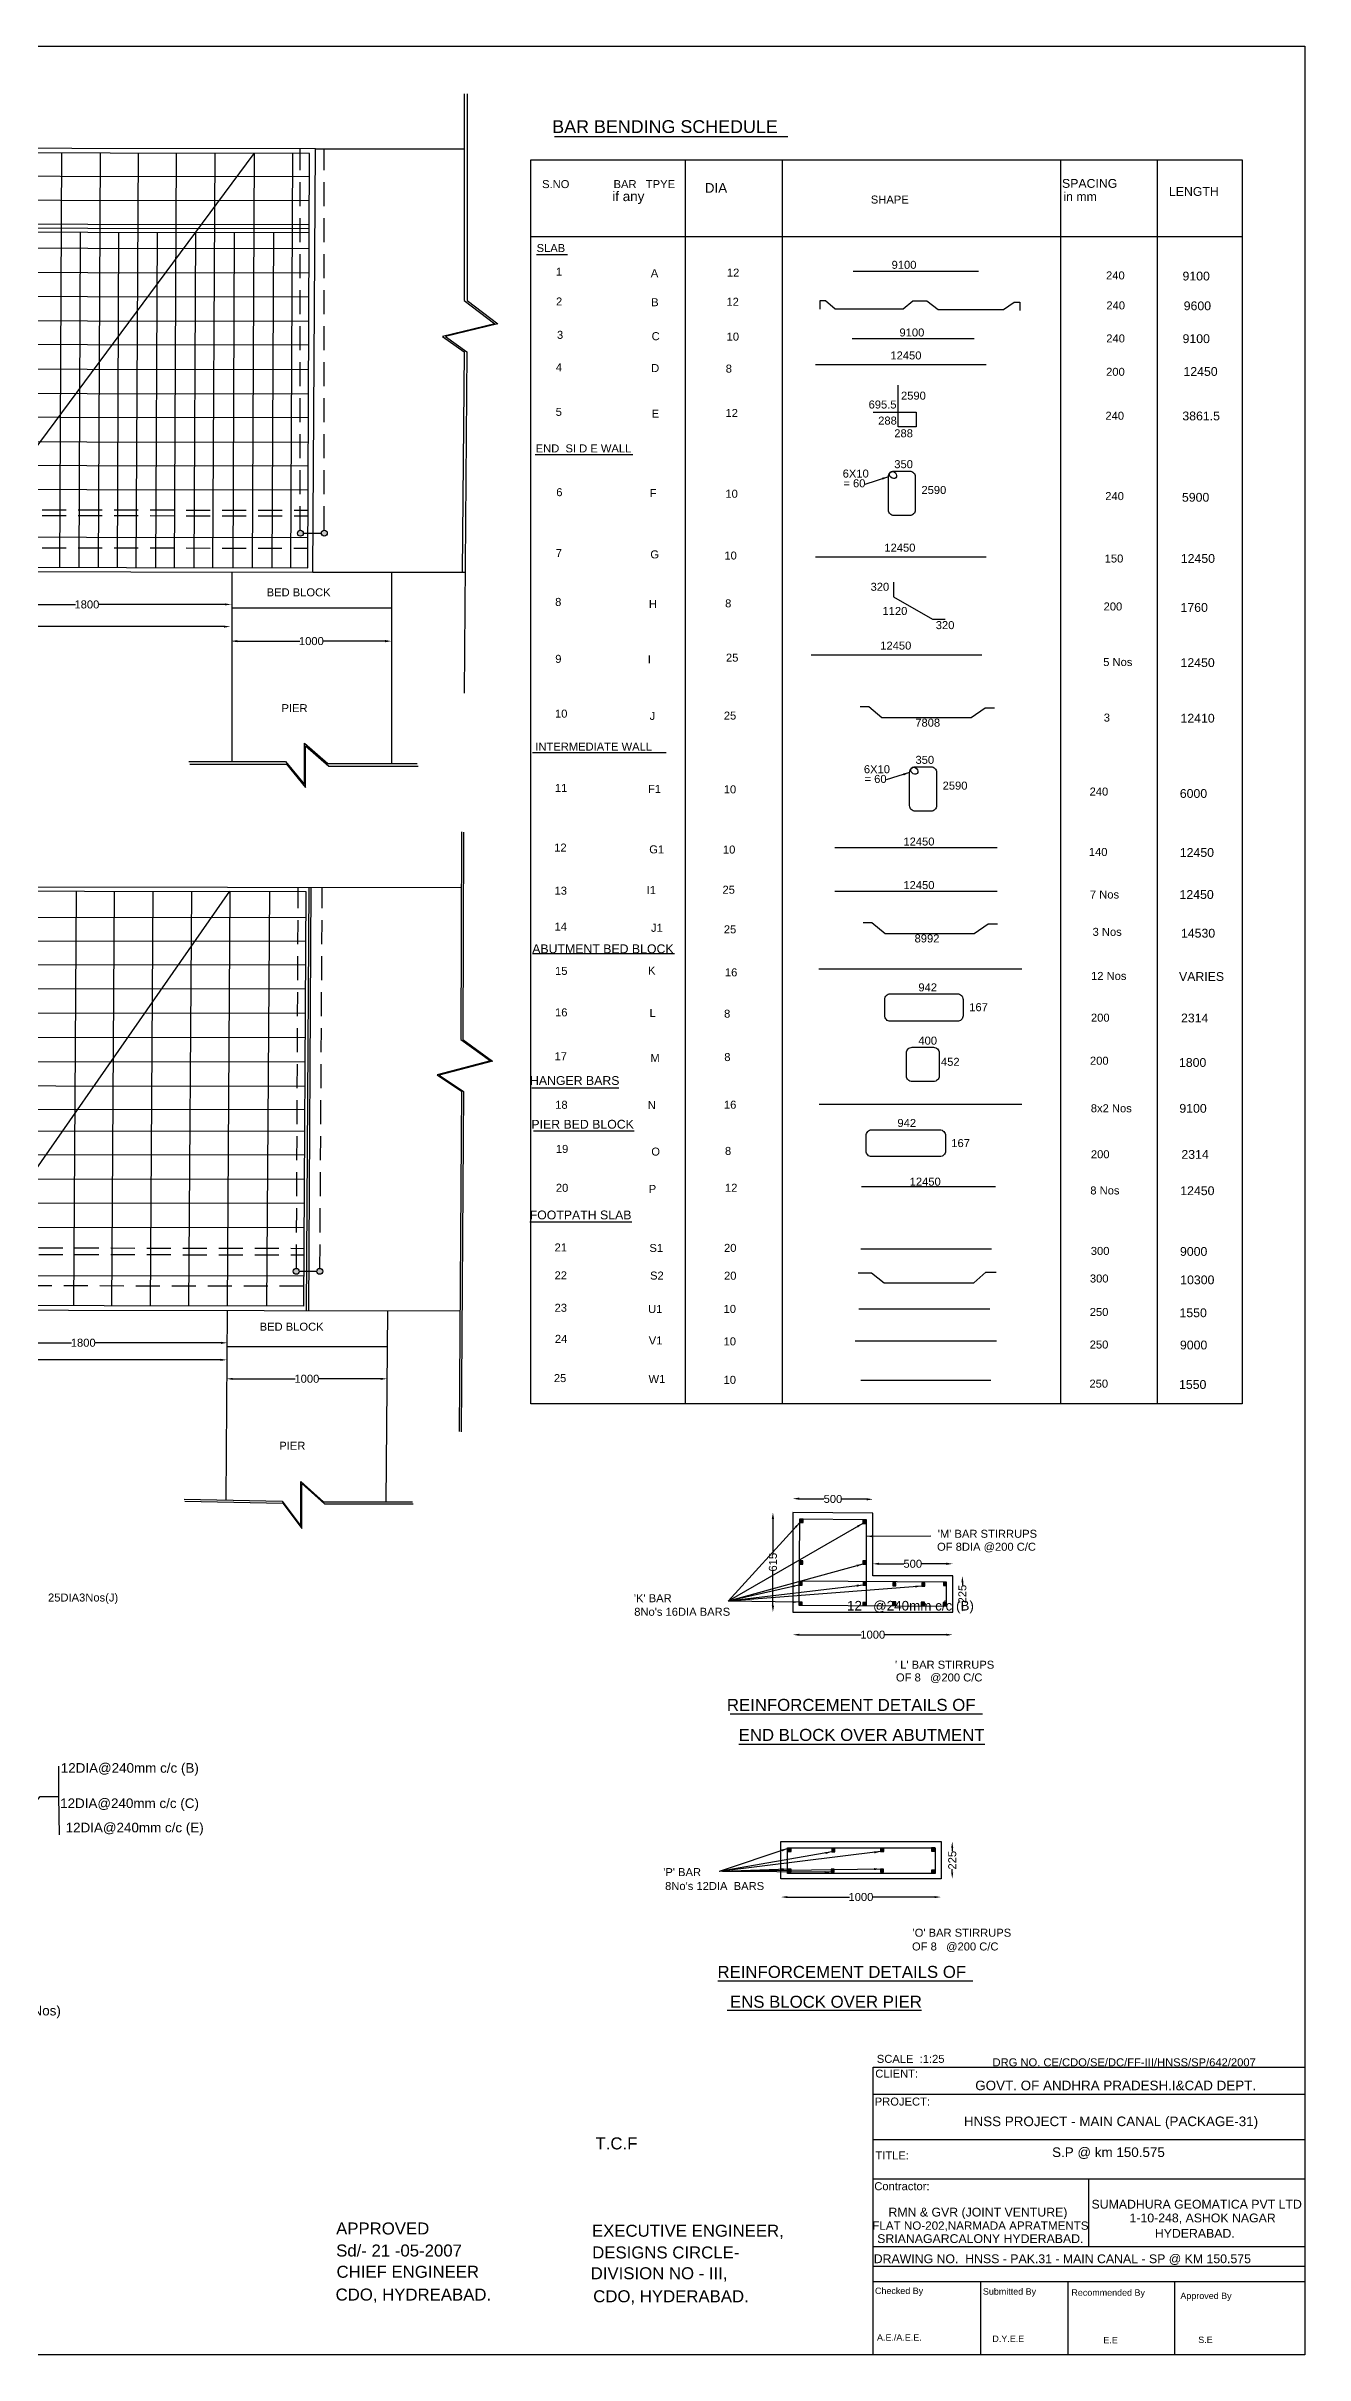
# Model space of a CAD drawing. Header units: millimetres. Extents: x 957 to 21661, y 677 to 15101.
# Drawn here: x 13793 to 21661, y 677 to 15101 of the extents above; entities that cross this region are included whole.
import ezdxf

# ---------------------------------------------------------------- set-up
doc = ezdxf.new("R2010")
doc.units = ezdxf.units.MM
doc.header["$MEASUREMENT"] = 0
doc.linetypes.add('DASHED', pattern=[0.75, 0.5, -0.25])
for name, color, linetype in [('DIM', 7, 'Continuous'), ('DWG', 7, 'Continuous'), ('TXT', 7, 'Continuous')]:
    doc.layers.add(name, color=color, linetype=linetype)
doc.styles.get("Standard").update_dxf_attribs({"font": 'arial.ttf'})
doc.dimstyles.new('Civil', dxfattribs={"dimtxt": 50, "dimasz": 40, "dimexe": 0.1, "dimexo": 0.0625, "dimgap": 0.09, "dimtad": 0, "dimdec": 0, "dimzin": 12, "dimdsep": 46, "dimtxsty": 'Standard', "dimcen": 0.1, "dimse1": 1, "dimse2": 1, "dimadec": 0, "dimazin": 2, "dimtfac": 1, "dimtdec": 0, "dimtofl": 0, "dimtmove": 0, "dimatfit": 3, "dimfxl": 1, "dimfrac": 1, "dimtolj": 1, "dimtzin": 0, "dimarcsym": 0})

# ---------------------------------------------------------------- blocks, each defined once
blk = doc.blocks.new('*D4')
at = {"layer": 'Defpoints', "color": 0, "transparency": 16777216}
for p in [(3412, 6993), (14923, 6993), (14923, 6893)]:
    blk.add_point(p, dxfattribs=at)
at = {"layer": 'DIM', "color": 0, "lineweight": -2, "transparency": 16777216}
for p, q in [((3452, 6893), (9076, 6893)), ((14883, 6893), (9259, 6893))]:
    blk.add_line(p, q, dxfattribs=at)
at = {"layer": 'DIM', "color": 0, "transparency": 16777216}
for points in [[(3452, 6900), (3452, 6887), (3412, 6893)], [(14883, 6900), (14883, 6887), (14923, 6893)]]:
    blk.add_solid(points, dxfattribs=at)
at = {"layer": 'DIM', "color": 0, "transparency": 16777216, "insert": (9168, 6893), "char_height": 50, "attachment_point": 5}
blk.add_mtext('\\A1;11500', dxfattribs=at)
blk = doc.blocks.new('*D5')
at = {"layer": 'Defpoints', "color": 0, "transparency": 16777216}
for p in [(13123, 7011), (14927, 7011), (14927, 7000)]:
    blk.add_point(p, dxfattribs=at)
at = {"layer": 'DIM', "color": 0, "lineweight": -2, "transparency": 16777216}
for p, q in [((13163, 7000), (13952, 7000)), ((14887, 7000), (14097, 7000))]:
    blk.add_line(p, q, dxfattribs=at)
at = {"layer": 'DIM', "color": 0, "transparency": 16777216}
for points in [[(13163, 7006), (13163, 6993), (13123, 7000)], [(14887, 7006), (14887, 6993), (14927, 7000)]]:
    blk.add_solid(points, dxfattribs=at)
at = {"layer": 'DIM', "color": 0, "transparency": 16777216, "insert": (14025, 7000), "char_height": 50, "attachment_point": 5}
blk.add_mtext('\\A1;1800', dxfattribs=at)
blk = doc.blocks.new('*D6')
at = {"layer": 'Defpoints', "color": 0, "transparency": 16777216}
for p in [(14920, 6780), (15925, 6780), (15925, 6775)]:
    blk.add_point(p, dxfattribs=at)
at = {"layer": 'DIM', "color": 0, "lineweight": -2, "transparency": 16777216}
for p, q in [((14960, 6775), (15350, 6775)), ((15885, 6775), (15495, 6775))]:
    blk.add_line(p, q, dxfattribs=at)
at = {"layer": 'DIM', "color": 0, "transparency": 16777216}
for points in [[(14960, 6781), (14960, 6768), (14920, 6775)], [(15885, 6781), (15885, 6768), (15925, 6775)]]:
    blk.add_solid(points, dxfattribs=at)
at = {"layer": 'DIM', "color": 0, "transparency": 16777216, "insert": (15423, 6775), "char_height": 50, "attachment_point": 5}
blk.add_mtext('\\A1;1000', dxfattribs=at)
blk = doc.blocks.new('*D13')
at = {"layer": 'Defpoints', "color": 0, "transparency": 16777216}
for p in [(3438, 11615), (14945, 11615), (14945, 11475)]:
    blk.add_point(p, dxfattribs=at)
at = {"layer": 'DIM', "color": 0, "lineweight": -2, "transparency": 16777216}
for p, q in [((3478, 11475), (9100, 11475)), ((14905, 11475), (9284, 11475))]:
    blk.add_line(p, q, dxfattribs=at)
at = {"layer": 'DIM', "color": 0, "transparency": 16777216}
for points in [[(3478, 11481), (3478, 11468), (3438, 11475)], [(14905, 11481), (14905, 11468), (14945, 11475)]]:
    blk.add_solid(points, dxfattribs=at)
at = {"layer": 'DIM', "color": 0, "transparency": 16777216, "insert": (9192, 11475), "char_height": 50, "attachment_point": 5}
blk.add_mtext('\\A1;11500', dxfattribs=at)
blk = doc.blocks.new('*D14')
at = {"layer": 'Defpoints', "color": 0, "transparency": 16777216}
for p in [(13145, 11632), (14951, 11632), (14951, 11613)]:
    blk.add_point(p, dxfattribs=at)
at = {"layer": 'DIM', "color": 0, "lineweight": -2, "transparency": 16777216}
for p, q in [((13185, 11613), (13976, 11613)), ((14911, 11613), (14120, 11613))]:
    blk.add_line(p, q, dxfattribs=at)
at = {"layer": 'DIM', "color": 0, "transparency": 16777216}
for points in [[(13185, 11620), (13185, 11607), (13145, 11613)], [(14911, 11620), (14911, 11607), (14951, 11613)]]:
    blk.add_solid(points, dxfattribs=at)
at = {"layer": 'DIM', "color": 0, "transparency": 16777216, "insert": (14048, 11613), "char_height": 50, "attachment_point": 5}
blk.add_mtext('\\A1;1800', dxfattribs=at)
blk = doc.blocks.new('*D15')
at = {"layer": 'Defpoints', "color": 0, "transparency": 16777216}
for p in [(14949, 11391), (15952, 11391), (15952, 11384)]:
    blk.add_point(p, dxfattribs=at)
at = {"layer": 'DIM', "color": 0, "lineweight": -2, "transparency": 16777216}
for p, q in [((14989, 11384), (15379, 11384)), ((15912, 11384), (15523, 11384))]:
    blk.add_line(p, q, dxfattribs=at)
at = {"layer": 'DIM', "color": 0, "transparency": 16777216}
for points in [[(14989, 11391), (14989, 11377), (14949, 11384)], [(15912, 11391), (15912, 11377), (15952, 11384)]]:
    blk.add_solid(points, dxfattribs=at)
at = {"layer": 'DIM', "color": 0, "transparency": 16777216, "insert": (15451, 11384), "char_height": 50, "attachment_point": 5}
blk.add_mtext('\\A1;1000', dxfattribs=at)
blk = doc.blocks.new('*D35')
at = {"layer": 'Defpoints', "color": 0, "transparency": 16777216}
for p in [(18460, 5317), (19460, 5317), (19460, 5176)]:
    blk.add_point(p, dxfattribs=at)
at = {"layer": 'DIM', "color": 0, "lineweight": -2, "transparency": 16777216}
for p, q in [((18500, 5176), (18888, 5176)), ((19420, 5176), (19032, 5176))]:
    blk.add_line(p, q, dxfattribs=at)
at = {"layer": 'DIM', "color": 0, "transparency": 16777216}
for points in [[(18500, 5182), (18500, 5169), (18460, 5176)], [(19420, 5182), (19420, 5169), (19460, 5176)]]:
    blk.add_solid(points, dxfattribs=at)
at = {"layer": 'DIM', "color": 0, "transparency": 16777216, "insert": (18960, 5176), "char_height": 50, "attachment_point": 5}
blk.add_mtext('\\A1;1000', dxfattribs=at)
blk = doc.blocks.new('*D36')
at = {"layer": 'Defpoints', "color": 0, "transparency": 16777216}
for p in [(19460, 5543), (19520, 5543), (19460, 5317)]:
    blk.add_point(p, dxfattribs=at)
at = {"layer": 'DIM', "color": 0, "lineweight": -2, "transparency": 16777216}
for p, q in [((19520, 5503), (19520, 5486)), ((19520, 5357), (19520, 5374))]:
    blk.add_line(p, q, dxfattribs=at)
at = {"layer": 'DIM', "color": 0, "transparency": 16777216}
for points in [[(19514, 5503), (19527, 5503), (19520, 5543)], [(19514, 5357), (19527, 5357), (19520, 5317)]]:
    blk.add_solid(points, dxfattribs=at)
at = {"layer": 'DIM', "color": 0, "transparency": 16777216, "insert": (19520, 5430), "char_height": 50, "attachment_point": 5, "rotation": 90}
blk.add_mtext('\\A1;225', dxfattribs=at)
blk = doc.blocks.new('*D37')
at = {"layer": 'Defpoints', "color": 0, "transparency": 16777216}
for p in [(18960, 5543), (19460, 5619), (19460, 5543)]:
    blk.add_point(p, dxfattribs=at)
at = {"layer": 'DIM', "color": 0, "lineweight": -2, "transparency": 16777216}
for p, q in [((19000, 5619), (19155, 5619)), ((19420, 5619), (19265, 5619))]:
    blk.add_line(p, q, dxfattribs=at)
at = {"layer": 'DIM', "color": 0, "transparency": 16777216}
for points in [[(19000, 5626), (19000, 5612), (18960, 5619)], [(19420, 5626), (19420, 5612), (19460, 5619)]]:
    blk.add_solid(points, dxfattribs=at)
at = {"layer": 'DIM', "color": 0, "transparency": 16777216, "insert": (19210, 5619), "char_height": 50, "attachment_point": 5}
blk.add_mtext('\\A1;500', dxfattribs=at)
blk = doc.blocks.new('*D38')
at = {"layer": 'Defpoints', "color": 0, "transparency": 16777216}
for p in [(18460, 5940), (18960, 5935), (18961, 6022)]:
    blk.add_point(p, dxfattribs=at)
at = {"layer": 'DIM', "color": 0, "lineweight": -2, "transparency": 16777216}
for p, q in [((18500, 6026), (18655, 6024)), ((18921, 6022), (18766, 6023))]:
    blk.add_line(p, q, dxfattribs=at)
at = {"layer": 'DIM', "color": 0, "transparency": 16777216}
for points in [[(18500, 6033), (18500, 6019), (18460, 6026)], [(18921, 6029), (18921, 6015), (18961, 6022)]]:
    blk.add_solid(points, dxfattribs=at)
at = {"layer": 'DIM', "color": 0, "transparency": 16777216, "insert": (18711, 6024), "char_height": 50, "attachment_point": 5, "rotation": 359.4798}
blk.add_mtext('\\A1;500', dxfattribs=at)
blk = doc.blocks.new('*D39')
at = {"layer": 'Defpoints', "color": 0, "transparency": 16777216}
for p in [(18336, 5940), (18460, 5940), (18460, 5317)]:
    blk.add_point(p, dxfattribs=at)
at = {"layer": 'DIM', "color": 0, "lineweight": -2, "transparency": 16777216}
for p, q in [((18336, 5900), (18336, 5684)), ((18336, 5357), (18336, 5573))]:
    blk.add_line(p, q, dxfattribs=at)
at = {"layer": 'DIM', "color": 0, "transparency": 16777216}
for points in [[(18329, 5900), (18343, 5900), (18336, 5940)], [(18329, 5357), (18343, 5357), (18336, 5317)]]:
    blk.add_solid(points, dxfattribs=at)
at = {"layer": 'DIM', "color": 0, "transparency": 16777216, "insert": (18336, 5629), "char_height": 50, "attachment_point": 5, "rotation": 90}
blk.add_mtext('\\A1;615', dxfattribs=at)
blk = doc.blocks.new('*D40')
at = {"layer": 'Defpoints', "color": 0, "transparency": 16777216}
for p in [(18386, 3650), (19387, 3650), (19387, 3537)]:
    blk.add_point(p, dxfattribs=at)
at = {"layer": 'DIM', "color": 0, "lineweight": -2, "transparency": 16777216}
for p, q in [((18426, 3537), (18814, 3537)), ((19347, 3537), (18959, 3537))]:
    blk.add_line(p, q, dxfattribs=at)
at = {"layer": 'DIM', "color": 0, "transparency": 16777216}
for points in [[(18426, 3543), (18426, 3530), (18386, 3537)], [(19347, 3543), (19347, 3530), (19387, 3537)]]:
    blk.add_solid(points, dxfattribs=at)
at = {"layer": 'DIM', "color": 0, "transparency": 16777216, "insert": (18886, 3537), "char_height": 50, "attachment_point": 5}
blk.add_mtext('\\A1;1000', dxfattribs=at)
blk = doc.blocks.new('*D41')
at = {"layer": 'Defpoints', "color": 0, "transparency": 16777216}
for p in [(19387, 3884), (19457, 3884), (19387, 3650)]:
    blk.add_point(p, dxfattribs=at)
at = {"layer": 'DIM', "color": 0, "lineweight": -2, "transparency": 16777216}
for p, q in [((19457, 3844), (19457, 3823)), ((19457, 3690), (19457, 3711))]:
    blk.add_line(p, q, dxfattribs=at)
at = {"layer": 'DIM', "color": 0, "transparency": 16777216}
for points in [[(19450, 3844), (19463, 3844), (19457, 3884)], [(19450, 3690), (19463, 3690), (19457, 3650)]]:
    blk.add_solid(points, dxfattribs=at)
at = {"layer": 'DIM', "color": 0, "transparency": 16777216, "insert": (19457, 3767), "char_height": 50, "attachment_point": 5, "rotation": 90}
blk.add_mtext('\\A1;225', dxfattribs=at)

msp = doc.modelspace()

# ---------------------------------------------------------------- hatches: boundary and pattern name
at = {"layer": 'DWG'}
h = msp.add_hatch(color=256, dxfattribs=at)
h.dxf.hatch_style = 1
h.paths.add_polyline_path([(15400.9, 12058, 1), (15364, 12058, 1)])
h.paths.add_polyline_path([(15550.3, 12059, 1), (15513.4, 12059, 1)])
h = msp.add_hatch(color=256, dxfattribs=at)
h.dxf.hatch_style = 1
h.paths.add_polyline_path([(15337.9, 7446.6, 1), (15374.9, 7446.6, 1)])
h.paths.add_polyline_path([(15485.3, 7446.6, 1), (15522.3, 7446.6, 1)])
h = msp.add_hatch(color=256, dxfattribs=at)
h.dxf.hatch_style = 1
h.paths.add_polyline_path([(18524.2, 5896.9), (18504.2, 5896.9), (18504.2, 5877.2), (18524.2, 5877.2)])
h = msp.add_hatch(color=256, dxfattribs=at)
h.dxf.hatch_style = 1
h.paths.add_polyline_path([(18918.9, 5891.5), (18898.9, 5891.5), (18898.9, 5871.8), (18918.9, 5871.8)])
h = msp.add_hatch(color=256, dxfattribs=at)
h.dxf.hatch_style = 1
h.paths.add_polyline_path([(18523, 5637.2), (18503, 5637.2), (18503, 5617.5), (18523, 5617.5)])
h = msp.add_hatch(color=256, dxfattribs=at)
h.dxf.hatch_style = 1
h.paths.add_polyline_path([(18918.2, 5637.2), (18898.2, 5637.2), (18898.2, 5617.5), (18918.2, 5617.5)])
h = msp.add_hatch(color=256, dxfattribs=at)
h.dxf.hatch_style = 1
h.paths.add_polyline_path([(18517.8, 5506.2), (18497.8, 5506.2), (18497.8, 5486.5), (18517.8, 5486.5)])
h = msp.add_hatch(color=256, dxfattribs=at)
h.dxf.hatch_style = 1
h.paths.add_polyline_path([(18919.6, 5506.2), (18899.6, 5506.2), (18899.6, 5486.5), (18919.6, 5486.5)])
h = msp.add_hatch(color=256, dxfattribs=at)
h.dxf.hatch_style = 1
h.paths.add_polyline_path([(19104.9, 5501.6), (19084.9, 5501.6), (19084.9, 5481.9), (19104.9, 5481.9)])
h = msp.add_hatch(color=256, dxfattribs=at)
h.dxf.hatch_style = 1
h.paths.add_polyline_path([(19285.7, 5499.8), (19265.7, 5499.8), (19265.7, 5480.1), (19285.7, 5480.1)])
h = msp.add_hatch(color=256, dxfattribs=at)
h.dxf.hatch_style = 1
h.paths.add_polyline_path([(19421.1, 5502.7), (19401.1, 5502.7), (19401.1, 5483), (19421.1, 5483)])
h = msp.add_hatch(color=256, dxfattribs=at)
h.dxf.hatch_style = 1
h.paths.add_polyline_path([(18517.8, 5379.4), (18497.8, 5379.4), (18497.8, 5359.7), (18517.8, 5359.7)])
h = msp.add_hatch(color=256, dxfattribs=at)
h.dxf.hatch_style = 1
h.paths.add_polyline_path([(18918.7, 5377.6), (18898.6, 5377.6), (18898.6, 5357.9), (18918.7, 5357.9)])
h = msp.add_hatch(color=256, dxfattribs=at)
h.dxf.hatch_style = 1
h.paths.add_polyline_path([(19104, 5380.4), (19084, 5380.4), (19084, 5360.7), (19104, 5360.7)])
h = msp.add_hatch(color=256, dxfattribs=at)
h.dxf.hatch_style = 1
h.paths.add_polyline_path([(19282.9, 5378.5), (19262.9, 5378.5), (19262.9, 5358.8), (19282.9, 5358.8)])
h = msp.add_hatch(color=256, dxfattribs=at)
h.dxf.hatch_style = 1
h.paths.add_polyline_path([(19419.3, 5377.7), (19399.3, 5377.7), (19399.3, 5358), (19419.3, 5358)])
h = msp.add_hatch(color=256, dxfattribs=at)
h.dxf.hatch_style = 1
h.paths.add_polyline_path([(18449.3, 3840.6), (18429.3, 3840.6), (18429.3, 3820.8), (18449.3, 3820.8)])
h = msp.add_hatch(color=256, dxfattribs=at)
h.dxf.hatch_style = 1
h.paths.add_polyline_path([(18723.6, 3838.6), (18703.6, 3838.6), (18703.6, 3818.9), (18723.6, 3818.9)])
h = msp.add_hatch(color=256, dxfattribs=at)
h.dxf.hatch_style = 1
h.paths.add_polyline_path([(19028.8, 3840.6), (19008.8, 3840.6), (19008.8, 3820.8), (19028.8, 3820.8)])
h = msp.add_hatch(color=256, dxfattribs=at)
h.dxf.hatch_style = 1
h.paths.add_polyline_path([(19348.1, 3843.5), (19328.1, 3843.5), (19328.1, 3823.8), (19348.1, 3823.8)])
h = msp.add_hatch(color=256, dxfattribs=at)
h.dxf.hatch_style = 1
h.paths.add_polyline_path([(18449.3, 3712), (18429.3, 3712), (18429.3, 3692.3), (18449.3, 3692.3)])
h = msp.add_hatch(color=256, dxfattribs=at)
h.dxf.hatch_style = 1
h.paths.add_polyline_path([(18719.6, 3712), (18699.6, 3712), (18699.6, 3692.3), (18719.6, 3692.3)])
h = msp.add_hatch(color=256, dxfattribs=at)
h.dxf.hatch_style = 1
h.paths.add_polyline_path([(19027.8, 3712), (19007.8, 3712), (19007.8, 3692.3), (19027.8, 3692.3)])
h = msp.add_hatch(color=256, dxfattribs=at)
h.dxf.hatch_style = 1
h.paths.add_polyline_path([(19346.1, 3705.1), (19326.1, 3705.1), (19326.1, 3685.3), (19346.1, 3685.3)])

# ---------------------------------------------------------------- linework, layer by layer
msp.add_lwpolyline([(21660.7, 676.6), (957.3, 676.6), (957.3, 15101.4), (21660.7, 15101.4)], close=True)
at = {"layer": 'DIM'}
for p, q in [((16971.7, 14537.8), (18429.6, 14537.8)), ((17787.9, 14390), (17787.9, 6618.5)), ((18393.4, 14389.2), (18393.4, 6618.3)), ((20133.6, 14391.7), (20133.6, 6617.9)), ((20738.1, 14389.1), (20738.1, 6619.1)), ((16822.3, 13912.2), (21269.6, 13912.2)), ((16857.7, 13800.5), (17052.1, 13800.5)), ((16849.9, 12550), (17460.8, 12550)), ((16833.7, 10689), (17669.1, 10689)), ((16832.2, 9432.3), (17720.9, 9432.3)), ((16828.2, 8593.6), (17372.6, 8593.6)), ((16840.1, 8324.6), (17468.4, 8324.6)), ((16815.8, 7756.5), (17455.1, 7756.5)), ((18069.5, 4681.2), (19646.3, 4681.2)), ((18122.4, 4492.9), (19659.5, 4492.9)), ((17992, 3013.1), (19586.4, 3013.1)), ((18049.8, 2830.3), (19264.3, 2830.3)), ((18961.7, 2305.9), (21660.6, 2305.9)), ((18961.9, 2023), (21660.7, 2023)), ((18961.8, 1776.2), (21660.5, 1776.2)), ((20308.1, 1775.5), (20308.1, 1354.5)), ((18962, 1354.4), (21660.6, 1354.4)), ((18962.6, 1229.7), (21660.7, 1229.7)), ((18961.7, 1134.5), (21660, 1134.5)), ((19632.8, 1134.2), (19632.8, 676.6)), ((20178.9, 1134.3), (20178.9, 677)), ((20846.9, 1134.7), (20846.9, 677.4))]:
    msp.add_line(p, q, dxfattribs=at)
for points in [[(16822, 14390.7), (21269.6, 14390.7), (21269.6, 6617.9), (16822, 6617.9)], [(18961.7, 2473.1), (21660.7, 2473.1), (21660.7, 676.6), (18961.7, 676.6)]]:
    msp.add_lwpolyline(points, close=True, dxfattribs=at)
at = {"layer": 'DWG'}
for points in [[(16406.1, 14804.2), (16406.1, 13682.8), (16406.1, 13512.4), (16598.6, 13366.8), (16271.5, 13286.6), (16405.3, 13191.5), (16393.8, 11814.6)], [(16423.9, 14804.2), (16423.9, 13682.8), (16423.9, 13512.4), (16616.5, 13366.8), (16289.3, 13286.6), (16423.1, 13191.5), (16405.3, 11058)], [(2935.9, 11837.2), (15461.1, 11814.6), (15476.8, 14460.6), (1769.7, 14477.7)], [(2967, 11864), (15428, 11842.9), (15439.8, 14430.4), (2978.5, 14451.2), (2967, 11864)], [(13153.3, 11818.8), (15094, 14431)], [(13889, 14433), (13876.1, 11845.5)], [(14131.9, 14432.6), (14119, 11845.1)], [(14367.8, 14432.2), (14354.9, 11844.7)], [(14606.9, 14431.8), (14594, 11844.3)], [(14846.9, 14431.4), (14834, 11843.9)], [(15094, 14431), (15081.1, 11843.5)], [(15334, 14430.6), (15321.1, 11843.1)], [(15476.8, 14460.6), (16406.1, 14460.6)], [(2977.9, 14304.6), (15439.1, 14286.2)], [(2977.2, 14154.7), (15438.4, 14136.2)], [(2976.6, 14006.2), (15437.7, 13987.7)], [(2975.9, 13855.8), (15437.1, 13837.3)], [(2976.3, 13956.3), (15437.5, 13937.9)], [(2976.5, 13981.7), (15437.6, 13963.2)], [(14006, 13940), (13996.9, 11845.3)], [(14246.1, 13939.6), (14236.9, 11844.9)], [(14486.9, 13939.3), (14477.8, 11844.5)], [(14726.1, 13938.9), (14717, 11844.1)], [(14968.6, 13938.6), (14959.5, 11843.7)], [(15213.5, 13938.2), (15204.4, 11843.2)], [(2975.2, 13703.5), (15436.4, 13685)], [(2974.5, 13553.1), (15435.7, 13534.6)], [(2973.9, 13401), (15435, 13382.5)], [(2973.2, 13254.3), (15434.3, 13235.9)], [(2972.5, 13100.4), (15433.6, 13082)], [(2971.8, 12948.1), (15432.9, 12929.7)], [(2971.2, 12799), (15432.2, 12780.5)], [(2970.5, 12645.8), (15431.5, 12627.3)], [(2969.8, 12498.5), (15430.9, 12480)], [(2969.2, 12347.1), (15430.2, 12328.7)], [(2967.8, 12050.5), (15428.8, 12032)], [(15400.9, 12058.2), (15513.4, 12058)], [(14953.1, 11815.6), (14953.1, 10632.8)], [(15461.1, 11814.6), (16411.6, 11814.6)], [(15952.8, 11814.6), (15952.8, 10620)], [(14953.1, 11592.9), (15952.8, 11592.9)], [(14685.9, 10632.8), (15288.9, 10632.8), (15409.1, 10487.2), (15409.1, 10745.6), (15554.8, 10620), (16112.2, 10620)], [(14692.2, 10616), (15295.1, 10616), (15415.3, 10470.5), (15415.3, 10728.8), (15561.1, 10603.3), (16118.5, 10603.3)], [(16388.9, 10192.1), (16385.1, 8895.9), (16570.2, 8760.7), (16236.9, 8674.5), (16388.8, 8572.5), (16374.8, 6446.2)], [(16402.1, 10190.4), (16398.3, 8894.1), (16583.4, 8758.9), (16250.1, 8672.7), (16402, 8570.7), (16388.1, 6444.4)], [(1775.7, 9866.1), (16387.8, 9845.1)], [(2944.9, 7249.2), (2962.7, 9839), (15417.4, 9820.3), (15402.2, 7229.6), (2944.9, 7249.2)], [(13117.1, 7205.2), (14941.6, 9821)], [(13981.7, 9822.4), (13964.6, 7231.9)], [(14219.2, 9822.1), (14202, 7231.5)], [(14460.5, 9821.7), (14443.4, 7231.1)], [(14701, 9821.3), (14683.9, 7230.7)], [(14941.6, 9821), (14924.5, 7230.3)], [(15188.4, 9820.6), (15171.2, 7230)], [(15421.1, 7201.1), (15436.3, 9846.5)], [(15434.6, 7201.1), (15449.4, 9846.4)], [(2961.5, 9671.9), (15416.5, 9657.1)], [(2960.5, 9524), (15415.6, 9509.3)], [(2959.5, 9376.9), (15414.7, 9362.2)], [(2958.5, 9226.8), (15413.8, 9212)], [(2957.4, 9074.7), (15412.9, 9059.9)], [(2956.4, 8921.4), (15412, 8906.6)], [(2955.3, 8770.2), (15411.2, 8755.5)], [(2954.3, 8619), (15410.3, 8604.3)], [(2953.3, 8472), (15409.4, 8457.2)], [(2952.3, 8337.3), (15408.6, 8322.6)], [(2950.3, 8189.4), (15407.7, 8174.7)], [(2950.3, 8037.2), (15406.9, 8022.4)], [(2949.2, 7887), (15406, 7872.2)], [(2948.2, 7735.9), (15405.1, 7721.1)], [(2946.1, 7433.5), (15403.3, 7418.7)], [(15374.9, 7448), (15485.3, 7447.6)], [(2922.2, 7222.9), (16379.8, 7199.5)], [(14924.5, 7202), (14916.8, 6017.7)], [(15927, 7200.3), (15915.5, 6006.9)], [(14923, 6976.1), (15924.9, 6976)], [(14655.5, 6022.8), (15267.5, 6010.8), (15385.1, 5853.6), (15385.1, 6134.3), (15526.6, 6006.9), (16082.7, 6006.9)], [(14661, 6009.7), (15272.9, 5997.8), (15390.5, 5840.5), (15390.5, 6121.2), (15532.1, 5993.8), (16088.2, 5993.8)], [(18502.1, 5898.9), (18497.1, 5359.7), (19421.1, 5354.1), (19421.1, 5504.2), (18498.5, 5510.5)], [(18919.9, 5357.1), (18919.9, 5893.2), (18502.1, 5898.9)]]:
    msp.add_lwpolyline(points, dxfattribs=at)
at = {"layer": 'DWG', "linetype": 'DASHED', "ltscale": 300}
for points in [[(15381.8, 12076.4), (15381.8, 14460.7)], [(15530.6, 12077), (15530.6, 14460.6)], [(2968.4, 12186), (15429.4, 12166.4)], [(2968.6, 12221.7), (15429.6, 12202.1)], [(2967.5, 11984.4), (15428.5, 11964.9)], [(15357.7, 7465.1), (15368.5, 9846.6)], [(15504.3, 7465.1), (15519.5, 9846.3)], [(2947, 7565.5), (15404.1, 7549.5)], [(2947.4, 7613), (15404.3, 7590)], [(15402.9, 7353), (2945.7, 7370.5)]]:
    msp.add_lwpolyline(points, dxfattribs=at)
at = {"layer": 'DWG'}
for points in [[(18459.6, 5939.8), (18459.6, 5317.5), (19460.2, 5317.5), (19460.2, 5543.1), (18959.9, 5543.1), (18959.9, 5935.2)], [(18504.2, 5877.2), (18524.2, 5877.2), (18524.2, 5896.9), (18504.2, 5896.9)], [(18898.9, 5871.8), (18918.9, 5871.8), (18918.9, 5891.5), (18898.9, 5891.5)], [(18503, 5617.5), (18523, 5617.5), (18523, 5637.2), (18503, 5637.2)], [(18898.2, 5617.5), (18918.2, 5617.5), (18918.2, 5637.2), (18898.2, 5637.2)], [(18497.8, 5486.5), (18517.8, 5486.5), (18517.8, 5506.2), (18497.8, 5506.2)], [(18899.6, 5486.5), (18919.6, 5486.5), (18919.6, 5506.2), (18899.6, 5506.2)], [(19084.9, 5481.9), (19104.9, 5481.9), (19104.9, 5501.6), (19084.9, 5501.6)], [(19265.7, 5480.1), (19285.7, 5480.1), (19285.7, 5499.8), (19265.7, 5499.8)], [(19401.1, 5483), (19421.1, 5483), (19421.1, 5502.7), (19401.1, 5502.7)], [(18497.8, 5359.7), (18517.8, 5359.7), (18517.8, 5379.4), (18497.8, 5379.4)], [(18898.6, 5357.9), (18918.7, 5357.9), (18918.7, 5377.6), (18898.6, 5377.6)], [(19084, 5360.7), (19104, 5360.7), (19104, 5380.4), (19084, 5380.4)], [(19262.9, 5358.8), (19282.9, 5358.8), (19282.9, 5378.5), (19262.9, 5378.5)], [(19399.3, 5358), (19419.3, 5358), (19419.3, 5377.7), (19399.3, 5377.7)], [(18386.2, 3884.1), (19386.7, 3884.1), (19386.7, 3650), (18386.2, 3650)], [(18427.3, 3844.1), (19349.6, 3844.1), (19349.6, 3684), (18427.3, 3684)], [(18429.3, 3820.8), (18449.3, 3820.8), (18449.3, 3840.6), (18429.3, 3840.6)], [(18703.6, 3818.9), (18723.6, 3818.9), (18723.6, 3838.6), (18703.6, 3838.6)], [(19008.8, 3820.8), (19028.8, 3820.8), (19028.8, 3840.6), (19008.8, 3840.6)], [(19328.1, 3823.8), (19348.1, 3823.8), (19348.1, 3843.5), (19328.1, 3843.5)], [(18429.3, 3692.3), (18449.3, 3692.3), (18449.3, 3712), (18429.3, 3712)], [(18699.6, 3692.3), (18719.6, 3692.3), (18719.6, 3712), (18699.6, 3712)], [(19007.8, 3692.3), (19027.8, 3692.3), (19027.8, 3712), (19007.8, 3712)], [(19326.1, 3685.3), (19346.1, 3685.3), (19346.1, 3705.1), (19326.1, 3705.1)]]:
    msp.add_lwpolyline(points, close=True, dxfattribs=at)
for centre, radius in [((15382.4, 12058), 18.4), ((15531.8, 12059), 18.4), ((15356.4, 7446.6), 18.5), ((15503.8, 7446.6), 18.5)]:
    msp.add_circle(centre, radius, dxfattribs=at)
at = {"layer": 'TXT'}
for points in [[(18836.6, 13695.1), (19621, 13695.1)], [(18630.5, 13459.1), (18630.5, 13511.9), (18664.6, 13511.9), (18725, 13461), (19150.3, 13461), (19210.8, 13510), (19297.8, 13510), (19369.6, 13455.3), (19777.9, 13455.3), (19844, 13502.5), (19879.9, 13502.5), (19879.9, 13449.6)], [(18830.9, 13275.9), (19594.5, 13275.9)], [(18601.4, 13112), (19668.3, 13112)], [(18962.6, 12814.8), (19231.5, 12814.8), (19231.5, 12722), (19119.3, 12722), (19119.3, 12982.9)], [(18601.4, 11911), (19668.3, 11911)], [(19090.4, 11751.4), (19090.4, 11660.6), (19332.7, 11521), (19411.9, 11521)], [(18575.7, 11299.1), (19642.6, 11299.1)], [(18881.7, 10976.4), (18936.1, 10976.4), (19017.7, 10906.8), (19575.3, 10906.8), (19662, 10967.9), (19721.5, 10967.9)], [(18723.7, 10093.8), (19736.9, 10093.8)], [(18723.7, 9821.7), (19736.9, 9821.7)], [(18900.5, 9625.9), (18954.9, 9625.9), (19036.5, 9556.3), (19594.1, 9556.3), (19680.9, 9617.5), (19740.4, 9617.5)], [(18623.4, 9336.6), (19891.6, 9336.6)], [(18625.2, 8491.4), (19891.7, 8491.4)], [(18889.4, 7976), (19726.5, 7976)], [(18885.4, 7587.2), (19702.8, 7587.2)], [(18869.7, 7437.4), (18952.6, 7437.4), (19031.5, 7374.3), (19592.3, 7374.3), (19667.3, 7441.3), (19667.3, 7441.3)], [(19667.3, 7441.3), (19730.5, 7441.3)], [(18873.6, 7212.6), (19691, 7212.6)], [(18849.9, 7011.4), (19734.4, 7011.4)], [(18885.4, 6766.9), (19698.9, 6766.9)], [(13876.1, 3926.3), (13872.1, 4164.6), (13872.1, 4354.6)]]:
    msp.add_lwpolyline(points, dxfattribs=at)
for points in [[(19057.8, 12411.1, -0.4142136), (19092.8, 12446.1), (19190.9, 12446.1, -0.4142136), (19225.9, 12411.1), (19225.9, 12203.8, -0.4142136), (19190.9, 12168.8), (19092.8, 12168.8, -0.4142136), (19057.8, 12203.8)], [(19190.3, 10563.8, -0.4142136), (19225.3, 10598.8), (19323.4, 10598.8, -0.4142136), (19358.4, 10563.8), (19358.4, 10356.5, -0.4142136), (19323.4, 10321.5), (19225.3, 10321.5, -0.4142136), (19190.3, 10356.5)], [(19034.8, 9145.3, -0.4142136), (19069.8, 9180.3), (19489.4, 9180.3, -0.4142136), (19524.4, 9145.3), (19524.4, 9043.8, -0.4142136), (19489.4, 9008.8), (19069.8, 9008.8, -0.4142136), (19034.8, 9043.8)], [(19170.9, 8811.3, -0.4142136), (19205.9, 8846.3), (19339.9, 8846.3, -0.4142136), (19374.9, 8811.3), (19374.9, 8667.4, -0.4142136), (19339.9, 8632.4), (19205.9, 8632.4, -0.4142136), (19170.9, 8667.4)], [(18918.1, 8295.2, -0.4142136), (18953.1, 8330.2), (19379.4, 8330.2, -0.4142136), (19414.4, 8295.2), (19414.4, 8198.2, -0.4142136), (19379.4, 8163.2), (18953.1, 8163.2, -0.4142136), (18918.1, 8198.2)]]:
    msp.add_lwpolyline(points, format="xyb", close=True, dxfattribs=at)
for centre in [(19087, 12421.5), (19219.5, 10574.2)]:
    msp.add_ellipse(centre, major_axis=(-17.2, 17.6), ratio=0.8038465, start_param=-3.141592653589793, end_param=3.141592653589793, dxfattribs=at)

# ---------------------------------------------------------------- texts
at = {"layer": 'DIM'}
for s, height, p in [('BAR BENDING SCHEDULE', 80, (16956.7, 14559)), ('S.NO', 50, (16893.2, 14214.7)), ('if any', 60, (17332.2, 14133.4)), ('BAR   TPYE', 50, (17340, 14214.6)), ('DIA', 60, (17910.3, 14186)), ('SHAPE', 50, (18948, 14118.1)), ('SPACING', 55, (20142.7, 14216.4)), ('in mm', 55, (20151.5, 14134.2)), ('LENGTH', 55, (20811.2, 14165.9)), ('SLAB', 50, (16858.9, 13815.1)), ('1', 50, (16979.7, 13667.3)), ('A', 50, (17572.6, 13658.1)), ('12', 50, (18048.1, 13661.4)), ('9100', 50, (19077.7, 13710.4)), ('240', 50, (20418.1, 13644)), ('9100', 55, (20896, 13637.5)), ('2', 50, (16980.2, 13481.2)), ('B', 50, (17575, 13476.7)), ('12', 50, (18045.5, 13479.4)), ('240', 50, (20420.1, 13456.6)), ('9600', 55, (20903.6, 13451.5)), ('3', 50, (16986.2, 13272.8)), ('C', 50, (17577.5, 13264.4)), ('10', 50, (18046.5, 13261.8)), ('9100', 50, (19126.9, 13287.6)), ('240', 50, (20419.6, 13250.4)), ('9100', 55, (20896.4, 13246.3)), ('12450', 50, (19070.2, 13144.1)), ('4', 50, (16979.3, 13070.4)), ('D', 50, (17575, 13065.3)), ('8', 50, (18041, 13061.8)), ('200', 50, (20418.5, 13041.8)), ('12450', 55, (20902.1, 13041.3)), ('5', 50, (16978.2, 12791.7)), ('695.5', 50, (18933.9, 12837.5)), ('2590', 50, (19136.5, 12892.9)), ('E', 50, (17578, 12780.2)), ('12', 50, (18039.4, 12784.3)), ('288', 50, (18993.9, 12737.1)), ('288', 50, (19094.5, 12657.8)), ('240', 50, (20414.1, 12767.2)), ('3861.5', 55, (20895.1, 12763.4)), ('END  SI D E WALL', 50, (16853.2, 12563.3)), ('6X10', 50, (18771.9, 12406)), ('350', 50, (19094.5, 12464.6)), ('6', 50, (16981.7, 12289.6)), ('F', 50, (17566.2, 12283.9)), ('10', 50, (18038.9, 12279.9)), ('= 60', 50, (18776.1, 12345.3)), ('2590', 50, (19264.2, 12303.5)), ('240', 50, (20413.3, 12265.3)), ('5900', 55, (20892.6, 12255.2)), ('12450', 50, (19032.4, 11943)), ('7', 50, (16978.9, 11909.4)), ('G', 50, (17569.7, 11901)), ('10', 50, (18032.5, 11893.9)), ('150', 50, (20409.5, 11875.3)), ('12450', 55, (20885.5, 11873)), ('BED BLOCK', 50, (15171.6, 11663.9)), ('320', 50, (18946.2, 11698.7)), ('8', 50, (16974.7, 11604.1)), ('H', 50, (17560.7, 11591.4)), ('8', 50, (18037.3, 11595)), ('1120', 50, (19020.7, 11547.5)), ('200', 50, (20402.8, 11575.7)), ('1760', 55, (20883.6, 11567)), ('320', 50, (19353.8, 11459.1)), ('9', 50, (16975.4, 11248.4)), ('I', 50, (17553.7, 11245.6)), ('25', 50, (18042.5, 11255.9)), ('12450', 50, (19006.7, 11331.1)), ('5 Nos', 50, (20400.4, 11228.3)), ('12450', 55, (20883.7, 11222.2)), ('PIER', 50, (15264.5, 10940.2)), ('10', 50, (16973.8, 10906.2)), ('J', 50, (17565.3, 10892)), ('25', 50, (18029.2, 10893.9)), ('7808', 50, (19225.7, 10849.5)), ('3', 50, (20403.8, 10881.2)), ('12410', 55, (20883.5, 10874.9)), ('INTERMEDIATE WALL', 50, (16850.7, 10699.9)), ('6X10', 50, (18904.4, 10558.7)), ('= 60', 50, (18908.6, 10498)), ('350', 50, (19227, 10617.3)), ('11', 50, (16973, 10441.6)), ('F1', 50, (17554.7, 10435.9)), ('10', 50, (18028.7, 10433)), ('2590', 50, (19396.6, 10456.2)), ('240', 50, (20315.3, 10419.2)), ('6000', 55, (20879.2, 10404.5)), ('12', 50, (16968.9, 10069.1)), ('G1', 50, (17562.9, 10057.9)), ('10', 50, (18023.4, 10056.7)), ('12450', 50, (19151.6, 10106.8)), ('140', 50, (20310.4, 10041.7)), ('12450', 55, (20879.3, 10036)), ('13', 50, (16971.1, 9799.9)), ('I1', 50, (17546.5, 9803.2)), ('25', 50, (18020.7, 9805.8)), ('12450', 50, (19151.6, 9834.7)), ('7 Nos', 50, (20317.3, 9775.8)), ('12450', 55, (20877.6, 9773.4)), ('14', 50, (16971.1, 9575.5)), ('J1', 50, (17574, 9567.8)), ('25', 50, (18029.1, 9558.2)), ('8992', 50, (19221.3, 9501.4)), ('3 Nos', 50, (20333.9, 9542.6)), ('14530', 55, (20886.4, 9531.6)), ('ABUTMENT BED BLOCK', 55, (16831.5, 9434.1)), ('15', 50, (16974, 9298.8)), ('K', 50, (17555, 9300.9)), ('16', 50, (18035.9, 9289.5)), ('942', 50, (19245.1, 9195.7)), ('12 Nos', 50, (20324.4, 9267.1)), ('VARIES', 55, (20874.1, 9260.9)), ('16', 50, (16974, 9039.5)), ('167', 50, (19563, 9071.8)), ('L', 50, (17565, 9035.4)), ('8', 50, (18030.6, 9031.4)), ('200', 50, (20323.8, 9006.4)), ('2314', 55, (20886.7, 9001.8)), ('17', 50, (16971.1, 8765.6)), ('M', 50, (17570.1, 8754.6)), ('8', 50, (18032, 8760.2)), ('400', 50, (19245.1, 8862.9)), ('HANGER BARS', 55, (16817.4, 8611.1)), ('452', 50, (19386.2, 8730.5)), ('200', 50, (20317.6, 8737.4)), ('1800', 55, (20874, 8723.7)), ('18', 50, (16975.1, 8462)), ('16', 50, (18029.8, 8462.6)), ('PIER BED BLOCK', 55, (16826.4, 8337.9)), ('N', 50, (17553.7, 8459.7)), ('942', 50, (19114.2, 8348.4)), ('8x2 Nos', 50, (20322.9, 8440.3)), ('9100', 55, (20876.3, 8437.3)), ('19', 50, (16979.2, 8186.4)), ('8', 50, (18036.1, 8173.8)), ('167', 50, (19450.8, 8222.8)), ('O', 50, (17575.8, 8169.6)), ('200', 50, (20323.4, 8152.9)), ('2314', 55, (20889.1, 8149.4)), ('20', 50, (16979.2, 7943.3)), ('P', 50, (17560, 7936.3)), ('12', 50, (18036.2, 7943.7)), ('12450', 50, (19190.7, 7981.7)), ('8 Nos', 50, (20319.7, 7926.8)), ('12450', 55, (20882.1, 7922.5)), ('FOOTPATH SLAB', 55, (16815.7, 7771.2)), ('21', 50, (16971.1, 7570.5)), ('S1', 50, (17564, 7567.5)), ('20', 50, (18030.4, 7568)), ('300', 50, (20322.9, 7549)), ('9000', 55, (20880.3, 7543.1)), ('22', 50, (16971.1, 7396.3)), ('S2', 50, (17568, 7395.1)), ('20', 50, (18030.4, 7394.2)), ('300', 50, (20317, 7376.6)), ('10300', 55, (20881.7, 7365.7)), ('23', 50, (16971.1, 7193.7)), ('U1', 50, (17555.7, 7186)), ('10', 50, (18027.5, 7186.9)), ('250', 50, (20316.2, 7167.5)), ('1550', 55, (20877.2, 7160)), ('BED BLOCK', 50, (15127.9, 7075.5)), ('24', 50, (16973.1, 6999.6)), ('V1', 50, (17559.8, 6989.3)), ('10', 50, (18027.5, 6983.8)), ('250', 50, (20315.9, 6964)), ('9000', 55, (20880, 6958.6)), ('25', 50, (16966.8, 6754.4)), ('W1', 50, (17558.6, 6748.6)), ('10', 50, (18027.5, 6743.5)), ('250', 50, (20314.3, 6719.7)), ('1550', 55, (20874.3, 6711.8)), ('PIER', 50, (15250.6, 6331.8)), ("'M' BAR STIRRUPS", 50, (19366.5, 5781.7)), ('OF 8DIA @200 C/C', 50, (19361.9, 5700.6)), ('25DIA3Nos(J)', 50, (13805, 5383.4)), ("'K' BAR", 50, (17467, 5379)), ("8No's 16DIA BARS", 50, (17469.1, 5294.3)), ('12   @240mm c/c (B)', 60, (18799.1, 5327.2)), ("' L' BAR STIRRUPS", 50, (19098.9, 4963.6)), ('OF 8   @200 C/C', 50, (19104.8, 4884)), ('REINFORCEMENT DETAILS OF', 75, (18048.2, 4700)), ('END BLOCK OVER ABUTMENT', 75, (18121.8, 4512.4)), ('12DIA@240mm c/c (B)', 60, (13884.8, 4313.6)), ('12DIA@240mm c/c (C)', 60, (13880.8, 4092.9)), ('12DIA@240mm c/c (E)', 60, (13915.2, 3941.1)), ("'P' BAR", 50, (17650.5, 3667.8)), ("8No's 12DIA  BARS", 50, (17662.1, 3580.9)), ("'O' BAR STIRRUPS", 50, (19208.7, 3289)), ('OF 8   @200 C/C', 50, (19205.3, 3203.1)), ('REINFORCEMENT DETAILS OF', 75, (17989.3, 3031.8)), ('ENS BLOCK OVER PIER', 75, (18067.8, 2845.2)), ('(I-5Nos+J-3Nos)', 60, (13268.2, 2797.2)), ('CLIENT:', 50, (18976, 2408.7)), ('SCALE  :1:25', 50, (18985.3, 2500.9)), ('DRG NO. CE/CDO/SE/DC/FF-III/HNSS/SP/642/2007', 50, (19708.5, 2479)), ('GOVT. OF ANDHRA PRADESH.I&CAD DEPT.', 60, (19600.5, 2329.7)), ('PROJECT:', 50, (18972.4, 2234)), ('HNSS PROJECT - MAIN CANAL (PACKAGE-31)', 60, (19529.2, 2105.4)), ('T.C.F', 75, (17226.9, 1960.3)), ('TITLE:', 50, (18976.3, 1897.3)), ('S.P @ km 150.575', 60, (20080.9, 1912.5)), ('Contractor:', 50, (18969.5, 1705.2)), ('RMN & GVR (JOINT VENTURE)', 55, (19058.2, 1540.8)), ('SUMADHURA GEOMATICA PVT LTD', 55, (20327.4, 1590.3)), ('APPROVED', 75, (15605.7, 1428.5)), ('EXECUTIVE ENGINEER,', 75, (17204.9, 1414.5)), ('FLAT NO-202,NARMADA APRATMENTS', 52, (18956.9, 1458)), ('1-10-248, ASHOK NAGAR', 55, (20564.9, 1504.3)), ('HYDERABAD.', 55, (20723.2, 1408)), ('Sd/- 21 -05-2007', 75, (15606, 1290.9)), ('DESIGNS CIRCLE-', 75, (17206.3, 1278.8)), ('DRAWING NO.  HNSS - PAK.31 - MAIN CANAL - SP @ KM 150.575', 55, (18966.1, 1249.3)), ('SRIANAGARCALONY HYDERABAD.', 55, (18987.6, 1375.1)), ('CHIEF ENGINEER', 75, (15608.4, 1158.1)), ('DIVISION NO - III,', 75, (17196.9, 1148.7)), ('CDO, HYDREABAD.', 75, (15602.5, 1015.6)), ('CDO, HYDERABAD.', 75, (17212.7, 1005)), ('Checked By', 40, (18973.9, 1056.7)), ('Submitted By', 40, (19648.5, 1052.5)), ('Recommended By', 40, (20201.6, 1045.6)), ('Approved By', 40, (20882.9, 1025.3)), ('A.E./A.E.E.', 40, (18986.6, 765.5)), ('D.Y.E.E', 40, (19707.8, 757.2)), ('E.E', 40, (20401.4, 748.9)), ('S.E', 40, (20994.6, 750.5))]:
    msp.add_text(s, height=height, dxfattribs=at).set_placement(p)

# ---------------------------------------------------------------- dimensions: what is measured, and where the dimension line sits
for p1, p2, distance, text, picture, middle in [((3438.3, 11614.9), (14945.3, 11614.9), -140.2, '11500', '*D13', (9191.8, 11474.7)), ((13144.8, 11631.7), (14951.4, 11631.7), -18.2, '1800', '*D14', (14048.1, 11613.5)), ((14949.4, 11391.2), (15952.4, 11391.2), -7.2, '1000', '*D15', (15450.9, 11384)), ((3412, 6993), (14923, 6993), -99.7, '11500', '*D4', (9167.5, 6893.3)), ((13122.8, 7011.2), (14926.7, 7011.2), -11.6, '1800', '*D5', (14024.8, 6999.6)), ((14920.5, 6780.3), (15924.9, 6780.3), -5.5, '1000', '*D6', (15422.7, 6774.8)), ((18459.6, 5317.5), (18459.6, 5939.8), 123.7, '615', '*D39', (18335.9, 5628.6)), ((19460.2, 5317.5), (19460.2, 5543.1), -60.3, '225', '*D36', (19520.5, 5430.3)), ((18459.6, 5317.5), (19460.2, 5317.5), -141.9, '1000', '*D35', (18959.9, 5175.5)), ((19386.7, 3650), (19386.7, 3884.1), -70.1, '225', '*D41', (19456.8, 3767.1))]:
    dim = msp.add_aligned_dim(p1=p1, p2=p2, distance=distance, text=text, dimstyle='Civil', dxfattribs=at)
    dim.commit()
    dim.dimension.update_dxf_attribs({"geometry": picture, "text_midpoint": middle})
for p1, p2, distance, picture, middle in [((18459.6, 5939.8), (18959.9, 5935.2), 86.4, '*D38', (18710.6, 6023.9)), ((18959.9, 5543.1), (19460.2, 5543.1), 76, '*D37', (19210, 5619.1)), ((18386.2306, 3650.0403), (19386.7015, 3650.0403), -113.4422, '*D40', (18886.466, 3536.5982))]:
    dim = msp.add_aligned_dim(p1=p1, p2=p2, distance=distance, dimstyle='Civil', dxfattribs=at)
    dim.commit()
    dim.dimension.update_dxf_attribs({"geometry": picture, "text_midpoint": middle})

# ---------------------------------------------------------------- leaders
at = {"layer": 'TXT'}
for points in [[(19057.8, 12411.1), (18910.8, 12363.7)], [(19190.3, 10563.8), (19043.3, 10516.5)], [(18504.2, 5877.2), (18055.6, 5386.5)], [(18898.9, 5871.8), (18055.6, 5386.5)], [(18919.9, 5790.7), (19322.7, 5793.1)], [(18898.2, 5617.5), (18055.6, 5386.5)], [(18899.6, 5486.5), (18055.6, 5386.5)], [(18497.8, 5486.5), (18055.6, 5386.5)], [(19265.7, 5480.1), (18055.6, 5386.5)], [(18497.8, 5379.4), (18055.6, 5386.5)], [(13194.9, 3466.8), (13755.4, 4164.6), (13872.1, 4164.6)], [(18429.3, 3840.6), (18000.6, 3696.2)], [(19008.8, 3820.8), (18000.6, 3696.2)], [(18703.6, 3818.9), (18000.6, 3696.2)], [(19007.8, 3712), (18000.6, 3696.2)], [(18429.3, 3712), (18020.5, 3696.5)], [(18699.6, 3692.3), (18020.5, 3696.5)]]:
    msp.add_leader(points, dimstyle='Civil', override={"dimgap": 0.09, "dimtad": 0}, dxfattribs=at)

doc.saveas('drawing.dxf')
